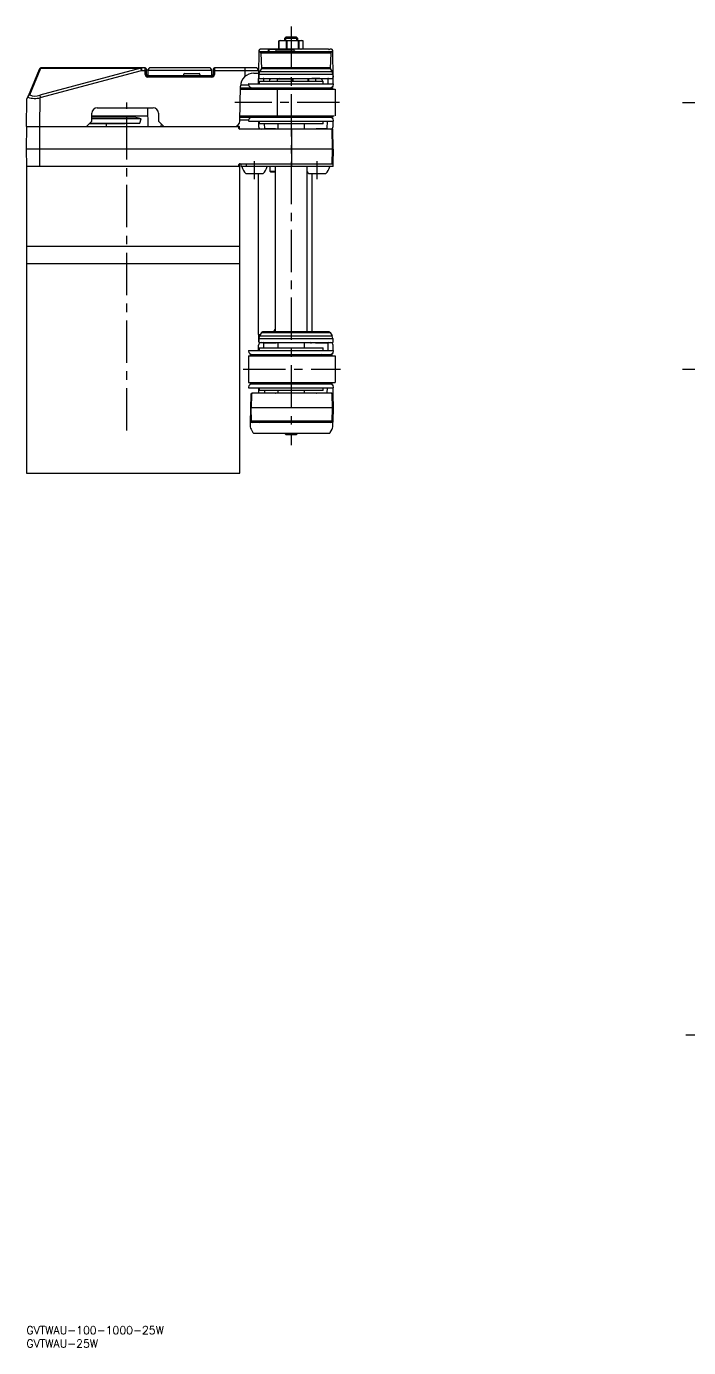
# Model space of a CAD drawing. Extents: x 0 to 1486, y -8 to 487.
# Drawn here: x 0 to 248.3, y -8 to 487.2 of the extents above; entities that cross this region are included whole.
import ezdxf

# ---------------------------------------------------------------- set-up
doc = ezdxf.new("R2010")
doc.units = 0
doc.header["$LTSCALE"] = 0.5
doc.linetypes.add('CENTER', pattern=[50.8, 31.75, -6.35, 6.35, -6.35])
for name, color, linetype in [('MSM_CENTER', 1, 'CENTER'), ('MSM_CONTINUOUS', 7, 'CONTINUOUS'), ('MSM_NARROW', 5, 'CONTINUOUS'), ('MSM_PART_NUMBER', 7, 'CONTINUOUS')]:
    doc.layers.add(name, color=color, linetype=linetype)
doc.styles.get("Standard").update_dxf_attribs({"font": 'txt.shx', "height": 3, "bigfont": 'bigfont.shx'})

msp = doc.modelspace()

# ---------------------------------------------------------------- linework, layer by layer
at = {"layer": 'MSM_CENTER'}
for p, q in [((99.23, 487.19), (99.23, 330.19)), ((37.6, 335.69), (37.6, 458.69)), ((117.43, 458.69), (78.19, 458.69)), ((246, 458.69), (1286.4, 458.69)), ((85.53, 429.94), (85.53, 436.69)), ((109.03, 429.94), (109.03, 436.69)), ((81.33, 358.69), (117.73, 358.69)), ((246, 358.69), (1286.4, 358.69)), ((247.3, 109.2), (283.7, 109.2))]:
    msp.add_line(p, q, dxfattribs=at)
at = {"layer": 'MSM_CONTINUOUS'}
for p, q in [((95.23, 481.89), (94.68, 481.73)), ((94.69, 481.73), (94.68, 481.73)), ((94.68, 478.85), (94.68, 481.73)), ((94.69, 481.73), (96.12, 481.89)), ((94.69, 481.73), (94.69, 478.85)), ((95.23, 481.89), (103.23, 481.89)), ((96.12, 481.89), (97.54, 481.73)), ((97.23, 483.19), (96.73, 482.69)), ((96.73, 482.69), (96.73, 481.89)), ((101.73, 482.69), (96.73, 482.69)), ((101.23, 483.19), (97.23, 483.19)), ((97.54, 478.85), (97.54, 481.73)), ((97.6, 481.73), (97.54, 481.73)), ((97.6, 481.73), (99.85, 481.89)), ((97.6, 481.73), (97.6, 478.85)), ((99.85, 481.89), (102.09, 481.73)), ((101.73, 482.69), (101.23, 483.19)), ((101.73, 481.89), (101.73, 482.69)), ((102.09, 478.85), (102.09, 481.73)), ((102.14, 481.73), (102.09, 481.73)), ((102.14, 481.73), (102.96, 481.89)), ((102.14, 481.73), (102.14, 478.85)), ((102.96, 481.89), (103.78, 481.73)), ((103.78, 481.73), (103.23, 481.89)), ((103.78, 478.85), (103.78, 481.73)), ((87.2, 478.2), (87.04, 469.2)), ((114.39, 477.69), (87.68, 477.69)), ((113.28, 478.69), (87.7, 478.69)), ((114.18, 477.2), (87.88, 477.2)), ((87.88, 477.2), (88.14, 471.44)), ((90.83, 477.89), (90.83, 478.69)), ((91.03, 477.89), (91.03, 478.49)), ((97.03, 478.49), (91.03, 478.49)), ((93.91, 478.44), (100.16, 478.44)), ((95.23, 478.69), (94.68, 478.85)), ((94.69, 478.85), (94.68, 478.85)), ((94.69, 478.85), (96.12, 478.69)), ((96.12, 478.69), (97.54, 478.85)), ((97.03, 478.49), (97.03, 478.44)), ((97.6, 478.85), (97.54, 478.85)), ((97.6, 478.85), (99.85, 478.69)), ((99.85, 478.69), (102.09, 478.85)), ((102.14, 478.85), (102.09, 478.85)), ((102.14, 478.85), (102.96, 478.69)), ((102.96, 478.69), (103.78, 478.85)), ((103.23, 478.69), (103.78, 478.85)), ((114.37, 478.69), (113.78, 478.69)), ((114.18, 477.2), (113.93, 471.44)), ((114.89, 477.2), (114.87, 478.2)), ((115.03, 468.69), (114.89, 477.2)), ((4.78, 471.07), (0.6, 461.04)), ((1.28, 461.54), (5.47, 471.57)), ((42.93, 471.57), (4.99, 461.37)), ((5.22, 460.51), (43.17, 470.71)), ((5.47, 471.57), (42.93, 471.57)), ((44.49, 471.69), (5.7, 471.69)), ((43.17, 471.69), (43.17, 470.71)), ((43.17, 470.71), (45, 470.71)), ((44.53, 469.18), (44.49, 471.69)), ((44.99, 471.2), (45, 470.71)), ((45.03, 469.18), (45, 470.71)), ((45.57, 470.71), (45.53, 468.69)), ((69.5, 470.71), (45.57, 470.71)), ((68.5, 471.69), (46.57, 471.69)), ((69.53, 468.69), (69.5, 470.71)), ((70.08, 471.2), (70.04, 469.18)), ((70.07, 470.71), (87.02, 470.71)), ((70.58, 471.69), (70.54, 469.18)), ((86.02, 471.69), (70.58, 471.69)), ((82.06, 468.5), (82.02, 471.69)), ((87.02, 470.71), (87.03, 469.69)), ((88.14, 471.44), (87.43, 470.21)), ((88.14, 471.44), (113.93, 471.44)), ((113.5, 471.69), (88.57, 471.69)), ((113.93, 471.44), (114.64, 470.21)), ((44.53, 469.18), (45.03, 469.18)), ((69.54, 468.69), (45.53, 468.69)), ((45.53, 468.69), (45.53, 468.2)), ((69.54, 468.2), (45.53, 468.2)), ((59.03, 469.18), (59.03, 469.29)), ((59.23, 469.49), (64.84, 469.49)), ((65.04, 469.18), (65.04, 469.29)), ((69.54, 468.2), (69.54, 468.69)), ((70.04, 469.18), (70.54, 469.18)), ((83.45, 465.69), (115.02, 465.69)), ((85.3, 469.69), (87.03, 469.69)), ((87.04, 469.2), (87.03, 468.69)), ((87.03, 468.69), (87.04, 468.18)), ((87.03, 465.69), (87.03, 467.69)), ((87.16, 469.24), (87.13, 467.69)), ((87.13, 467.69), (114.93, 467.69)), ((87.16, 469.24), (114.91, 469.24)), ((87.23, 466.69), (87.23, 465.69)), ((87.23, 466.69), (111.23, 466.69)), ((114.64, 470.21), (87.43, 470.21)), ((91.44, 467.49), (89.04, 467.49)), ((89.05, 466.69), (89.04, 467.49)), ((89.53, 467.69), (89.53, 467.49)), ((94.03, 467.69), (94.03, 466.69)), ((94.11, 466.69), (94.11, 467.29)), ((94.13, 466.69), (94.13, 467.29)), ((94.33, 467.49), (99.73, 467.49)), ((94.53, 467.69), (94.53, 467.49)), ((95.02, 467.69), (94.82, 467.49)), ((99.24, 467.49), (99.04, 467.69)), ((99.53, 467.49), (99.53, 467.69)), ((99.93, 467.29), (99.93, 466.69)), ((99.95, 466.69), (99.95, 467.29)), ((100.03, 466.69), (100.03, 467.69)), ((110.46, 467.59), (105.68, 467.59)), ((105.68, 466.69), (105.68, 467.59)), ((105.78, 467.59), (105.78, 466.69)), ((106.83, 467.69), (106.83, 467.59)), ((107.04, 467.69), (107.03, 467.68)), ((107.03, 467.68), (107.03, 467.59)), ((110.03, 467.68), (107.03, 467.68)), ((108.53, 466.69), (108.53, 467.59)), ((110.03, 467.68), (110.03, 467.69)), ((110.03, 467.59), (110.03, 467.68)), ((110.23, 467.59), (110.23, 467.69)), ((113.03, 467.49), (110.63, 467.49)), ((111.23, 465.69), (111.23, 466.69)), ((112.53, 467.69), (112.53, 467.49)), ((113.03, 467.49), (113, 465.69)), ((114.91, 469.24), (114.93, 467.69)), ((115.03, 468.69), (115.03, 468.18)), ((115.03, 465.69), (115.03, 467.69)), ((0.21, 459.93), (0.59, 460.68)), ((0.29, 460.3), (0.6, 461.04)), ((4.99, 461.37), (5.22, 460.51)), ((80.07, 451.65), (80.3, 464.78)), ((80.28, 463.69), (115.73, 463.69)), ((80.29, 464.19), (114.73, 464.19)), ((83.32, 465.19), (80.32, 465.19)), ((82.53, 463.69), (82.53, 464.19)), ((83.74, 463.69), (83.74, 464.19)), ((83.86, 464.19), (83.86, 463.69)), ((84.53, 464.19), (84.53, 464.2)), ((85.18, 464.19), (85.18, 463.69)), ((87.81, 464.19), (87.81, 463.69)), ((91.51, 464.19), (91.51, 463.69)), ((94.03, 463.69), (94.03, 453.69)), ((106.96, 463.69), (106.96, 464.19)), ((110.66, 463.69), (110.66, 464.19)), ((113.29, 463.69), (113.29, 464.19)), ((114.61, 463.69), (114.61, 464.19)), ((114.73, 464.19), (114.73, 463.69)), ((114.85, 464.69), (115.03, 464.69)), ((115.03, 464.69), (115.03, 464.94)), ((115.73, 463.69), (115.73, 453.69)), ((0.03, 449.69), (0.21, 459.93)), ((0.21, 459.93), (0.29, 460.3)), ((5.03, 449.69), (5.22, 460.51)), ((26.53, 456.69), (47.53, 456.69)), ((45.36, 456.69), (45.48, 449.69)), ((22.53, 449.69), (24.53, 451.69)), ((37, 450.69), (23.53, 450.69)), ((23.82, 450.97), (42.59, 450.97)), ((24.53, 451.69), (24.53, 454.69)), ((24.53, 453.69), (45.41, 453.69)), ((40.5, 453.19), (24.53, 453.19)), ((43, 452.52), (24.53, 452.52)), ((30, 449.69), (30, 450.69)), ((32.73, 453.19), (32.73, 453.69)), ((36.42, 453.19), (36.42, 453.69)), ((37, 450.69), (37, 450.97)), ((39.06, 453.19), (39.06, 453.69)), ((40.38, 453.19), (40.38, 453.69)), ((43, 452.52), (40.5, 453.19)), ((42.59, 450.97), (43, 452.52)), ((49.53, 454.69), (49.53, 451.69)), ((49.53, 451.69), (51.53, 449.69)), ((80.08, 452.19), (83.32, 452.19)), ((80.1, 453.69), (115.43, 453.69)), ((80.1, 453.19), (114.73, 453.19)), ((82.53, 453.19), (82.53, 453.69)), ((83.45, 451.69), (115.02, 451.69)), ((83.74, 453.19), (83.74, 453.69)), ((83.86, 453.69), (83.86, 453.19)), ((84.53, 453.18), (84.53, 453.19)), ((85.18, 453.69), (85.18, 453.19)), ((87.03, 451.69), (87.03, 449.69)), ((87.23, 451.69), (87.23, 450.69)), ((111.23, 450.69), (87.23, 450.69)), ((87.81, 453.69), (87.81, 453.19)), ((89.36, 448.89), (89.33, 450.69)), ((91.51, 453.69), (91.51, 453.19)), ((94.23, 450.69), (94.23, 448.69)), ((104.23, 448.69), (104.23, 450.69)), ((106.96, 453.19), (106.96, 453.69)), ((110.66, 453.19), (110.66, 453.69)), ((111.23, 450.69), (111.23, 451.69)), ((112.75, 451.69), (112.71, 448.89)), ((113.29, 453.19), (113.29, 453.69)), ((114.61, 453.19), (114.61, 453.69)), ((114.73, 453.69), (114.73, 453.19)), ((115.03, 452.69), (114.85, 452.69)), ((115.03, 452.44), (115.03, 452.69)), ((115.03, 449.69), (115.03, 451.69)), ((0.03, 441.19), (0.18, 449.69)), ((0.03, 449.69), (79.65, 449.69)), ((5.03, 434.69), (5.03, 449.69)), ((50.59, 449.69), (50.6, 450.62)), ((79.68, 448.89), (79.64, 449.69)), ((79.68, 448.89), (79.88, 448.88)), ((79.88, 448.88), (79.85, 449.5)), ((114.93, 448.69), (80.02, 448.69)), ((89.36, 448.89), (93.41, 448.89)), ((92.37, 448.69), (92.37, 448.89)), ((99.53, 434.69), (99.53, 448.69)), ((108.66, 448.89), (112.71, 448.89)), ((109.69, 448.89), (109.69, 448.69)), ((114.79, 441.19), (114.66, 448.69)), ((114.83, 441.19), (114.7, 448.69)), ((115.03, 441.19), (114.9, 448.69)), ((114.92, 447.8), (114.93, 448.69)), ((114.79, 441.19), (0.03, 441.19)), ((0.15, 434.69), (0.03, 441.19)), ((114.69, 435.69), (114.79, 441.19)), ((114.74, 435.69), (114.83, 441.19)), ((114.83, 441.19), (115.03, 441.19)), ((115.03, 441.19), (114.94, 435.69)), ((0, 434.69), (0, 319.69)), ((80, 434.69), (0, 434.69)), ((79.69, 434.69), (79.72, 435.49)), ((79.72, 435.49), (79.92, 435.5)), ((79.89, 434.88), (79.92, 435.5)), ((80, 319.69), (80, 434.69)), ((80.07, 435.69), (115.03, 435.69)), ((80.53, 434.69), (80.53, 435.69)), ((115.03, 434.69), (80.53, 434.69)), ((88.66, 431.94), (82.41, 431.94)), ((82.53, 434.69), (82.53, 435.69)), ((87.03, 371.69), (87.03, 431.94)), ((91.28, 434.69), (91.28, 432.99)), ((91.28, 432.99), (91.58, 432.69)), ((91.28, 432.99), (93.23, 432.99)), ((91.58, 432.69), (93.23, 432.69)), ((93.23, 434.69), (93.23, 372.69)), ((105.23, 372.69), (105.23, 434.69)), ((112.16, 431.94), (105.91, 431.94)), ((107.03, 431.94), (107.03, 372.69)), ((115.03, 434.69), (115.03, 435.69)), ((80, 404.69), (0, 404.69)), ((80, 398.19), (0, 398.19)), ((87.03, 371.69), (87.08, 369.18)), ((87.03, 371.69), (87.71, 371.69)), ((88.14, 372.44), (87.43, 371.21)), ((88.14, 372.44), (113.93, 372.44)), ((113.5, 372.69), (88.57, 372.69)), ((113.93, 372.44), (114.64, 371.21)), ((87.03, 365.69), (87.03, 367.69)), ((87.14, 369.18), (87.08, 369.18)), ((87.16, 370.24), (87.13, 368.69)), ((87.13, 368.69), (114.93, 368.69)), ((87.16, 370.24), (114.91, 370.24)), ((87.23, 366.69), (87.23, 365.69)), ((87.23, 366.69), (111.23, 366.69)), ((87.43, 371.21), (114.64, 371.21)), ((93.61, 368.49), (89.04, 368.49)), ((89.07, 366.69), (89.04, 368.49)), ((89.53, 368.69), (89.53, 368.49)), ((92.37, 368.69), (92.37, 368.49)), ((94.23, 368.49), (94.23, 366.69)), ((104.23, 366.69), (104.23, 368.49)), ((113.03, 368.49), (108.46, 368.49)), ((109.69, 368.69), (109.69, 368.49)), ((111.23, 365.69), (111.23, 366.69)), ((112.53, 368.69), (112.53, 368.49)), ((113.03, 368.49), (112.98, 365.69)), ((114.91, 370.24), (114.93, 368.69)), ((115.03, 365.69), (115.03, 367.69)), ((83.33, 363.69), (83.33, 353.69)), ((83.33, 363.69), (115.73, 363.69)), ((83.45, 365.69), (115.02, 365.69)), ((83.86, 364.19), (83.86, 363.69)), ((83.86, 364.19), (114.61, 364.19)), ((85.18, 364.19), (85.18, 363.69)), ((87.81, 364.19), (87.81, 363.69)), ((91.51, 364.19), (91.51, 363.69)), ((106.96, 363.69), (106.96, 364.19)), ((110.58, 364.19), (110.77, 364.37)), ((110.66, 363.69), (110.66, 364.19)), ((113.29, 363.69), (113.29, 364.19)), ((114.61, 363.69), (114.61, 364.19)), ((114.85, 364.69), (115.03, 364.69)), ((115.03, 364.69), (115.03, 364.94)), ((115.73, 363.69), (115.73, 353.69)), ((83.33, 353.69), (115.73, 353.69)), ((83.45, 351.69), (115.02, 351.69)), ((83.86, 353.69), (83.86, 353.19)), ((83.86, 353.19), (114.61, 353.19)), ((85.18, 353.69), (85.18, 353.19)), ((87.03, 351.69), (87.03, 349.69)), ((87.23, 351.69), (87.23, 350.69)), ((87.81, 353.69), (87.81, 353.19)), ((91.51, 353.69), (91.51, 353.19)), ((106.96, 353.19), (106.96, 353.69)), ((110.66, 353.19), (110.66, 353.69)), ((111.23, 350.69), (111.23, 351.69)), ((112.74, 351.69), (112.71, 349.89)), ((113.29, 353.19), (113.29, 353.69)), ((114.61, 353.19), (114.61, 353.69)), ((115.03, 352.69), (114.85, 352.69)), ((115.03, 352.44), (115.03, 352.69)), ((115.03, 349.69), (115.03, 351.69)), ((84.12, 349.2), (83.93, 338.69)), ((84.11, 338.89), (84.27, 349.2)), ((84.37, 349.2), (84.28, 344.19)), ((114.45, 349.69), (84.62, 349.69)), ((111.23, 350.69), (87.23, 350.69)), ((89.36, 349.89), (89.35, 350.69)), ((89.36, 349.89), (93.41, 349.89)), ((92.37, 349.69), (92.37, 349.89)), ((94.23, 350.69), (94.23, 349.69)), ((104.23, 349.69), (104.23, 350.69)), ((108.66, 349.89), (112.71, 349.89)), ((109.69, 349.89), (109.69, 349.69)), ((114.7, 349.2), (114.78, 344.19)), ((114.79, 344.19), (114.7, 349.19)), ((114.93, 338.69), (114.75, 349.2)), ((114.95, 349.19), (115.03, 344.19)), ((114.79, 344.19), (84.28, 344.19)), ((84.37, 339.18), (84.28, 344.19)), ((114.7, 339.18), (114.79, 344.19)), ((114.83, 344.19), (115.03, 344.19)), ((115.03, 344.19), (114.95, 339.18)), ((115.03, 340.19), (114.99, 341.94)), ((83.93, 338.69), (83.96, 337.14)), ((114.93, 338.69), (83.93, 338.69)), ((114.7, 339.18), (84.37, 339.18)), ((114.91, 337.14), (114.93, 338.69)), ((115.03, 339.69), (115.03, 340.19)), ((115.03, 339.18), (115.03, 339.69)), ((84.23, 336.18), (84.94, 334.94)), ((85.38, 334.69), (113.49, 334.69)), ((96.73, 334.69), (97.23, 334.19)), ((97.23, 334.19), (101.23, 334.19)), ((101.23, 334.19), (101.73, 334.69)), ((113.92, 334.94), (114.64, 336.18)), ((0, 319.69), (80, 319.69))]:
    msp.add_line(p, q, dxfattribs=at)
for centre, radius, start, end in [((87.68, 477.19), 0.498, 114.5468, 179.1752), ((87.7, 478.19), 0.5, 89.9997, 179), ((87.68, 477.19), 0.5, 90, 114.7216), ((87.25, 477.03), 0.657, 15.1863, 70.0524), ((90.83, 478.49), 0.2, 1.0148, 89.9929), ((91.23, 477.89), 0.397, 179.8998, 210.6779), ((90.88, 475.02), 2.87, 87.0045, 90.9957), ((91.23, 477.89), 0.2, 180.0082, 269.9929), ((96.95, 474.79), 4.75, 129.7731, 142.3607), ((97.23, 478.49), 0.2, 90, 180), ((97.12, 474.79), 4.75, 37.6393, 50.2269), ((113.53, 478.69), 0.25, 180, 0), ((114.85, 477), 0.695, 111.5567, 163.2053), ((114.37, 478.19), 0.5, 1, 90), ((114.39, 477.19), 0.5, 65.2784, 90), ((114.39, 477.19), 0.496, 0.7253, 65.5535), ((5.7, 470.69), 1, 90, 157.3801), ((5.55, 470.73), 0.849, 95.8834, 155.9019), ((5.72, 471.36), 0.328, 92.9308, 140.1991), ((43.18, 471.36), 0.328, 92.9308, 140.1989), ((-65.82, 441.52), 112.82, 14.9913, 15.4465), ((44.49, 471.19), 0.5, 0.9998, 90), ((46.57, 470.69), 1, 90, 179), ((68.5, 470.69), 1, 1, 90), ((70.58, 471.19), 0.5, 89.9996, 179.0006), ((86.02, 470.69), 1, 1.0002, 90.0001), ((88.57, 471.19), 0.496, 90, 150.2927), ((113.5, 471.19), 0.496, 29.7072, 90), ((45.53, 469.2), 1, 180.9999, 270.0001), ((45.53, 469.19), 0.5, 181.0085, 269.9916), ((58.53, 469.19), 0.5, 270, 359), ((59.23, 469.29), 0.2, 90, 179), ((64.84, 469.29), 0.2, 1, 90), ((65.54, 469.19), 0.5, 181, 270), ((69.54, 469.2), 1, 269.9999, 358.9999), ((69.54, 469.19), 0.5, 270.0083, 358.9914), ((85.3, 464.69), 5, 90, 179), ((83.45, 465.49), 0.2, 90, 188.8499), ((88.03, 467.69), 1, 153.1401, 180), ((87.43, 469.18), 0.382, 177.6344, 225.1601), ((87.54, 468.19), 0.5, 181, 202.8292), ((89.21, 469.19), 2.05, 150.374, 178.6265), ((88.84, 467.49), 0.2, 1, 90), ((92.03, 466.69), 1, 126.5353, 180), ((94.31, 467.29), 0.2, 89.9999, 180.0012), ((94.33, 467.29), 0.2, 90, 180), ((99.73, 467.29), 0.2, 0, 90), ((99.75, 467.29), 0.2, 359.9979, 90.001), ((110.04, 466.69), 0.989, 359.8516, 65.1236), ((113.23, 467.49), 0.2, 90, 179), ((112.88, 469.2), 2.02, 1.1697, 29.8297), ((114.63, 469.18), 0.395, 315.5848, 2.75), ((114.03, 467.69), 1, 0, 26.8599), ((114.53, 468.19), 0.5, 337.1708, 359), ((115.02, 465.49), 0.2, 351.1501, 90), ((1.07, 460.85), 0.508, 158.6325, 200.3577), ((1.69, 460.5), 1.11, 111.4916, 170.923), ((3.15, 467.14), 6.95, 248.4169, 287.3433), ((1.37, 460.69), 0.849, 95.8832, 155.902), ((3.32, 465.54), 4.49, 243.0434, 291.8207), ((84.73, 465.69), 1.5, 188.8499, 270), ((113.73, 465.69), 1.5, 270, 351.1501), ((26.53, 454.69), 2, 90, 180), ((47.53, 454.69), 2, 0, 90), ((78.07, 451.69), 2, 270, 359), ((84.73, 451.69), 1.5, 90, 171.1501), ((83.45, 451.89), 0.2, 171.1501, 270), ((113.73, 451.69), 1.5, 8.8499, 90), ((115.02, 451.89), 0.2, 270, 8.8499), ((79.65, 449.49), 0.2, 2.5, 90), ((80.09, 449.2), 0.516, 217.7118, 262.8931), ((80.08, 448.89), 0.2, 182.4986, 270.0014), ((88.03, 449.69), 1, 180, 270), ((89.56, 448.89), 0.2, 181.0016, 269.9996), ((90.24, 448.89), 0.711, 180.1341, 196.1906), ((93.24, 448.86), 0.175, 286.1717, 9.4478), ((108.83, 448.86), 0.175, 170.5522, 253.8283), ((114.03, 449.69), 1, 270, 0), ((10458088.77, -184992.93), 10459617.85, 178.98417424, 178.984204373), ((79.69, 434.89), 0.2, 270, 357.5), ((80.13, 435.18), 0.516, 97.1008, 142.2943), ((80.12, 435.49), 0.2, 89.9986, 177.5014), ((85.45, 435.59), 4.75, 190.9316, 230.2269), ((85.62, 435.59), 4.75, 309.7731, 349.0684), ((108.95, 435.59), 4.75, 218.5693, 230.2269), ((109.12, 435.59), 4.75, 309.7731, 349.0684), ((88.57, 372.19), 0.496, 89.7082, 150.2926), ((96.95, 370.79), 4.75, 141.4307, 156.1531), ((113.5, 372.19), 0.496, 29.705, 90.2942), ((88.03, 367.69), 1, 90, 180), ((87.58, 369.19), 0.5, 180.9981, 208.5605), ((89.17, 370.2), 2.01, 150.0771, 178.9235), ((88.84, 368.49), 0.2, 1, 90), ((93.79, 368.51), 0.183, 108.4803, 187.1391), ((94.03, 368.49), 0.2, 0, 90), ((104.43, 368.49), 0.2, 90, 180), ((106.53, 368.39), 0.3, 0, 90), ((108.28, 368.51), 0.183, 352.8609, 71.5197), ((113.23, 368.49), 0.2, 90, 179), ((114.03, 367.69), 1, 0, 90), ((112.88, 370.2), 2.02, 1.1695, 29.83), ((83.45, 365.49), 0.2, 90, 188.8499), ((84.73, 365.69), 1.5, 188.8499, 270), ((113.73, 365.69), 1.5, 270, 351.1501), ((115.02, 365.49), 0.2, 351.1501, 90), ((84.73, 351.69), 1.5, 90, 171.1501), ((83.45, 351.89), 0.2, 171.1501, 270), ((113.73, 351.69), 1.5, 8.8499, 90), ((115.02, 351.89), 0.2, 270, 8.8499), ((84.62, 349.19), 0.5, 90, 179), ((84.77, 349.19), 0.497, 89.662, 179.2996), ((84.87, 349.19), 0.501, 89.9492, 178.8488), ((93.23, 349.86), 0.183, 288.4821, 7.1373), ((108.84, 349.86), 0.183, 172.8627, 251.5179), ((114.2, 349.19), 0.501, 1.1067, 90.0962), ((114.24, 349.18), 0.514, 2.4849, 88.5153), ((114.44, 349.18), 0.506, 1.2843, 89.3132), ((114.03, 349.69), 1, 334.9484, 0), ((85.96, 337.18), 2, 181, 210), ((84.47, 338.87), 0.353, 178.1879, 211.7182), ((84.87, 339.19), 0.501, 181.1125, 270.0886), ((87.54, 339.19), 0.5, 181, 270), ((114.2, 339.19), 0.501, 269.904, 358.894), ((112.91, 337.18), 2, 330, 359), ((114.5, 339.18), 0.444, 343.1961, 359.466), ((114.53, 339.18), 0.499, 324.1241, 359.4414), ((114.63, 340.18), 0.399, 326.7765, 2.1838), ((85.38, 335.19), 0.5, 210, 270), ((113.49, 335.19), 0.5, 270, 330)]:
    msp.add_arc(centre, radius, start, end, dxfattribs=at)
at = {"layer": 'MSM_NARROW'}
for p, q in [((97.17, 483.12), (97.17, 481.89)), ((101.3, 483.12), (101.3, 481.89)), ((97.17, 334.69), (97.17, 334.26)), ((101.3, 334.69), (101.3, 334.26))]:
    msp.add_line(p, q, dxfattribs=at)

# ---------------------------------------------------------------- texts
at = {"layer": 'MSM_PART_NUMBER'}
for s, p in [('GVTWAU-100-1000-25W', (0, -3)), ('GVTWAU-25W', (0, -8))]:
    msp.add_text(s, height=3, dxfattribs=at).set_placement(p)

doc.saveas('drawing.dxf')
